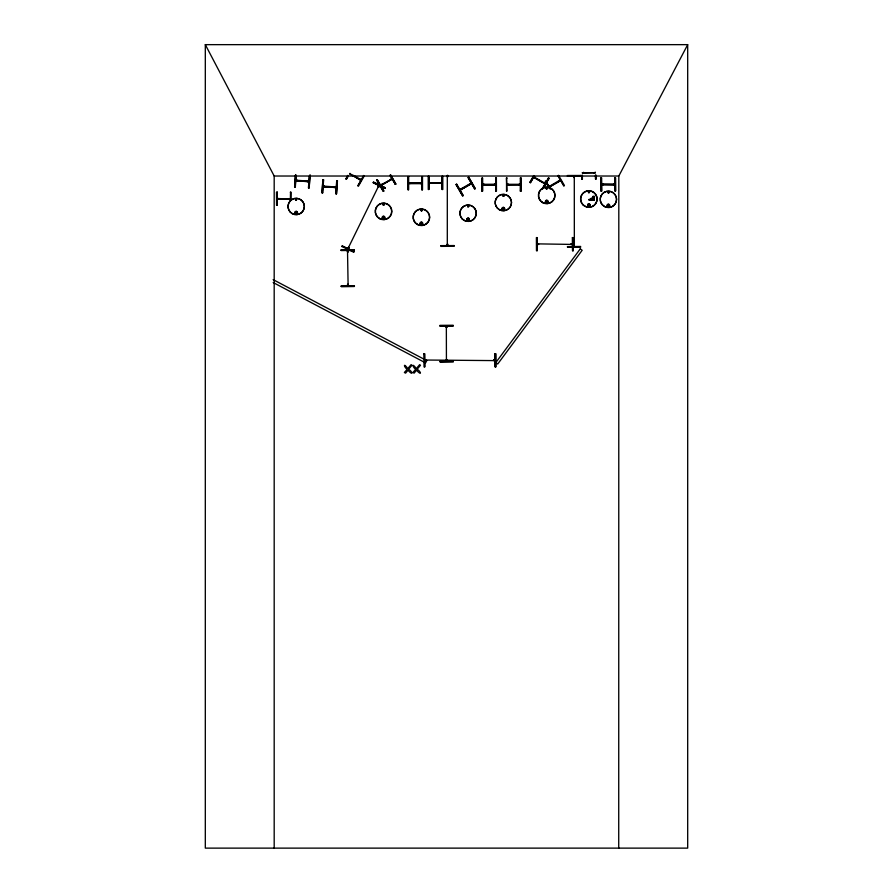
<?xml version="1.0" encoding="UTF-8"?>
<svg xmlns="http://www.w3.org/2000/svg" width="893" height="893" viewBox="0 0 893 893"><rect width="100%" height="100%" fill="white"/><g stroke="black" fill="none" stroke-linecap="round" stroke-linejoin="round"><path stroke-width="1.34" d="M590.965 198.369L592.171 198.246L592.014 198.994M594.091 199.061L594.001 198.012A10.928 10.928 0 0 0 594.571 196.694C594.548 195.221 590.876 199.463 593.778 199.909M361.23 179.839L360.147 179.08L359.656 179.627M533.668 177.261L534.17 176.948M545.266 183.433L544.183 182.663L543.692 183.21M295.438 175.151L294.612 186.938L295.337 186.983L296.13 175.195M294.668 186.938L295.494 175.151M295.159 186.972L295.985 175.184M297.09 180.252C297.782 181.792 296.186 178.611 295.985 180.821L308.878 181.726M307.404 181.625L307.739 180.911L308.878 181.58L296.052 180.754M309.358 176.122L308.442 187.898L309.168 187.954L310.083 174.849L309.101 187.943M308.621 187.91L309.447 176.122M322.607 192.855L323.612 179.761L322.886 179.716L321.971 192.81L322.697 192.866M322.027 192.821L322.942 179.716M322.518 192.855L323.433 179.75M324.717 186.648L323.311 185.978L323.344 186.704L336.237 187.597M334.719 187.497L334.953 186.793L336.27 187.005M336.002 186.916L336.148 187.552L323.166 186.615M335.98 193.792L336.895 180.699M336.46 193.826L337.375 180.732L336.706 180.676L335.79 193.781L336.527 193.826L337.442 180.732M348.036 250.52L348.047 251.904L347.511 250.487M347.6 285.771L348.036 284.309L348.047 285.771M446.254 327.407L446.344 326.034M446.801 326.034L446.813 327.485M446.277 360.136L446.991 360.002L446.88 361.319M447.884 175.43L447.773 176.758M447.17 244.414C448.721 243.934 446.6 244.202 447.214 245.519M574.366 177.383L573.73 177.517L573.831 176.2M573.842 246.501L573.831 245.039L574.288 246.501M574.433 246.222L573.786 246.323M295.483 199.664C297.603 197.733 296.186 201.528 295.628 199.987M295.337 212.389C297.146 215.872 297.012 209.397 295.438 212.824M382.807 204.564C384.693 202.398 383.89 206.718 382.896 204.743M382.673 217.289C384.783 220.738 383.901 214.13 382.851 217.914M384.28 217.725L384.202 217.133M420.503 223.417C422.858 220.459 421.809 226.61 420.636 223.217M468.736 206.584C467.709 203.827 466.972 208.828 468.825 206.417M467.251 219.142C468.758 222.603 469.338 216.385 467.329 219.377M468.892 219.377L468.501 220.046M502.949 195.6L503.685 195.913L503.06 195.422M504.121 208.661L503.54 209.42M546.058 188.579C548.079 186.246 546.728 191.314 546.081 188.222M547.487 201.528C544.719 204.274 547.242 198.19 547.264 202.086M589.547 192.397C588.297 189.807 587.951 194.183 589.425 192.531M591.077 198.86L591.133 199.061A9.577 9.577 0 0 1 594.269 199.306L594.303 199.842M608.01 192.43L608.68 192.821L608.155 192.285M609.26 205.714C607.742 202.253 607.173 208.471 609.182 205.49M392.172 179.047L380.976 185.51C380.105 183.344 383.309 185.543 381.478 184.438M460.051 189.439L460.33 190.053L471.526 183.59L460.341 189.952M461.201 189.428L460.933 188.869L461.212 189.372M550.356 186.492L549.999 185.856L549.15 186.503L560.101 180.018M594.236 199.92L589.134 200.322L589.257 199.262M592.695 199.295L593.421 199.373L594.068 196.371M347.444 250.766L348.047 250.754M348.024 251.759L347.388 251.67M347.511 284.588L348.114 284.588M348.114 285.492L347.511 250.62L347.522 251.804M446.277 326.302L446.355 327.497M446.344 360.136L446.935 360.136M446.924 361.14L446.868 360.002M447.817 176.58L447.304 175.43L447.226 176.68L447.839 176.479M573.764 176.468L573.708 177.383M573.764 245.318L573.842 246.368M574.344 246.323L574.288 176.334L574.299 177.517M348.46 247.473C349.944 248.087 347.634 246.546 347.946 248.656M348.002 248.377L348.426 248.846L348.951 247.718M378.185 186.715C379.257 183.69 379.346 188.189 378.297 186.559M593.979 196.605L593.164 196.214L592.505 198.19L591.155 198.648L592.338 198.771M593.421 199.373L592.483 200.065M593.32 196.906L592.539 198.536L593.633 198.436A2.244 2.244 0 0 1 594.079 197.375L594.303 196.851M296.543 199.865L295.907 199.385L296.443 199.909M421.049 210.257L421.596 210.815L421.295 210.078M467.809 206.25L468.512 206.417L467.776 206.506M588.509 192.006L589.056 192.553L588.688 191.906M608.959 192.866C608.111 189.807 607.407 195.098 609.026 192.363M341.919 246.557L342.231 245.899L354.063 251.603L353.751 252.261L341.941 246.501M348.516 247.461L348.002 248.533L378.866 185.51L378.833 186.816M378.721 187.028L379.224 185.833M385.307 187.809L384.995 188.468L373.174 182.741L373.475 182.105L385.307 187.809L373.453 182.161M574.366 177.618L574.288 176.2M618.726 848.35L618.816 176.021L687.688 44.65L205.312 44.65L205.312 848.127L687.688 848.127L687.688 44.65M601.67 184.259L602.987 184.248L601.715 184.784M614.808 184.594L613.346 184.605L614.797 184.137M572.458 244.381L570.995 244.381L572.446 243.923M277.21 198.536L277.433 199.139L290.348 199.139M288.885 198.536L289.019 198.994M408.592 182.965L409.909 182.853L410.133 183.567M428.93 182.697L430.393 182.697M482.577 184.304L483.894 184.192L484.118 184.907M494.253 184.304L495.704 184.304M507.202 184.304L508.787 184.762M345.881 178.823L347.801 175.385M346.384 179.113L348.27 175.653M348.437 175.742L346.462 179.158L345.837 178.79M350.782 174.325L349.978 173.342L349.743 173.901L360.939 180.364M361.029 179.638L361.006 180.23L349.755 173.733M363.741 175.486L357.859 185.733L358.473 186.09L364.322 175.821M357.993 185.811L363.897 175.575M529.917 182.418L533.858 175.586L529.873 182.384L530.498 182.752L534.36 175.876M530.342 182.652L534.282 175.832M534.974 178.176L535.164 177.517L533.902 176.87M545.065 183.232L544.92 183.869L533.869 177.45M541.951 189.361L548.514 177.986M542.029 189.405L548.592 178.031M543.111 188.512L549.016 178.276L548.436 177.941M543.156 188.546L549.072 178.31M383.99 205.033L383.99 204.106M421.864 210.927C421.25 207.656 420.525 213.137 421.965 210.134M503.853 196.214C504.21 193.201 501.252 197.286 503.909 196.036M502.714 208.036C502.882 211.608 504.958 206.986 503.139 207.902M588.23 204.53C587.985 208.102 591.032 203.559 588.465 204.475M602.864 184.84L602.853 184.103M424.722 360.08C427.859 359.544 423.907 361.832 425.905 359.935M494.755 360.605L424.901 360.024M538.345 243.778L538.591 244.436L537.296 244.492L537.34 243.867L572.279 244.425M538.345 243.845L538.345 244.436M571.263 244.448L571.263 243.856M494.856 360.582L493.65 359.991M277.355 198.536L290.348 198.994L277.21 198.994M278.672 198.994L278.404 198.469L278.795 199.139M421.73 183.567L408.804 183.567L408.86 182.898M408.592 183.422L421.73 183.422L420.536 182.831L420.246 183.567M428.964 183.221L429.209 182.618M495.715 184.907L482.789 184.907L482.856 184.237M484.039 184.762L483.76 184.237M495.57 184.762L482.577 184.762M507.202 184.762L520.34 184.762L507.414 184.907L507.47 184.237M307.739 180.978L307.683 181.636M324.505 186.737L324.449 186.124M391.86 178.522L390.888 179.694M470.153 183.601L470.209 184.349M560.469 180.654L549.575 186.95M390.766 179.002L390.855 179.806M460.018 189.383L471.102 183.143M470.12 183.545L470.243 184.237M559.308 180.475L559.431 181.257M546.505 188.233L546.806 188.97L546.616 188.244M590.53 199.195L590.954 199.083A9.577 9.577 0 0 1 594.28 199.34L594.269 199.306M377.237 179.649L383.89 190.979L383.253 191.336L376.69 179.973L377.326 179.605M380.608 185.018L392.094 178.924L381.021 185.465M395.253 184.404L395.889 184.047L390.643 174.95M456.68 184.148L456.044 184.516L462.607 195.88L463.244 195.522L456.591 184.192L463.087 195.612M468.68 177.216L468.044 177.584L474.607 188.959L475.243 188.59L468.68 177.216L475.188 188.624M462.563 188.535L469.093 184.762M545.79 181.123L550.389 189.082L545.846 181.1L545.232 181.446L549.228 188.233M560.715 180.52L549.262 186.961M557.891 175.653L563.829 185.867L564.432 185.521L558.527 175.285M447.761 245.597L447.806 244.314M534.929 177.986L534.963 177.394M550.032 185.923L550.713 186.291M601.938 184.181L601.949 184.773M613.614 184.081L613.614 184.672M420.536 182.898L420.536 183.567M440.874 182.618L440.874 183.288M441.789 183.288L441.789 182.618M494.521 184.237L494.387 184.762M520.329 184.304L518.866 184.762M520.251 184.862L520.061 184.237M335.087 186.849L335.042 187.508M519.146 184.17L518.811 184.907M296.398 213.371L295.806 213.293M588.654 204.397L589.413 204.609M589.056 205.915L588.308 205.714M593.399 196.806L594.258 196.739M589.112 199.452L590.563 199.63M589.09 199.742L594.28 199.34M592.45 199.664L591.557 200.132M560.402 180.006L559.442 181.167M601.614 177.919L600.877 177.919L600.989 191.057L601.726 191.046L601.514 177.919M615.467 177.807L614.741 177.807L614.853 190.946L615.59 190.935L615.467 177.807L615.523 190.935M595.508 175.207L595.542 179.147L596.267 179.136L596.234 175.207M602.998 184.695L601.804 184.259L613.346 184.605M603.132 184.248L613.335 184.159M614.663 184.605L601.715 184.672L614.641 184.65L614.529 184.003M341.171 249.873L354.298 249.694L354.309 250.431L341.182 250.542L341.171 249.806M341.171 250.353L354.309 250.241M341.26 286.017L354.387 285.905M341.26 286.497L354.398 286.385M440.003 326.001L453.131 325.889L453.131 325.242L440.003 325.353L440.003 326.09L453.131 325.978M440.082 361.565L453.22 361.352M580.629 175.486L567.49 175.508L567.501 176.234L580.629 176.155L580.629 175.43M567.501 176.211L580.629 176.066M572.413 237.583L573.139 237.583L573.217 250.71L572.491 250.71L572.435 237.583M537.296 243.923L538.479 243.912M571.129 243.934L572.268 243.878M537.296 244.381L538.49 244.369M571.129 244.381L572.313 244.381M440.975 245.832L454.102 245.653M567.501 246.635L580.629 246.457L580.64 247.194L567.501 247.216L567.501 246.546M423.952 353.74L424.677 353.74L424.767 366.867L424.03 366.878L424.008 353.74M494.99 353.74L495.715 353.728L495.805 366.867L495.068 366.867L495.012 353.74M424.856 360.08L426.039 360.069M205.312 44.65L274.184 176.021L618.816 176.021M428.93 176.356L428.205 176.356L428.26 189.483L428.93 189.483L428.841 176.356L428.752 189.483M442.057 176.356L442.794 176.356L442.794 189.483L442.057 189.483L442.158 176.356L442.247 189.483M421.719 176.635L422.445 176.635L422.445 189.762L421.719 189.762L421.753 176.635M496.374 177.975L496.441 191.102L495.704 191.102L495.704 177.975L496.441 177.975M507.012 191.102L506.465 177.975L507.202 177.975M520.329 177.975L521.054 177.975L521.054 191.102L520.329 191.102M429.064 182.697L441.923 182.697M408.726 182.965L421.585 182.965M431.832 183.098L439.378 183.098M429.064 183.143L442.068 183.288M482.711 184.304L495.436 184.237M507.336 184.304L520.195 184.304M481.852 191.102L482.577 191.102L482.577 177.975L481.852 177.975L481.907 191.102M290.348 192.196L291.073 192.196L291.073 200.077M280.123 198.949L287.658 198.949M295.951 180.219L308.777 181.112M323.311 186.101L336.136 186.994M493.84 360.672L493.706 360.08L495.023 360.069M421.396 222.636L422.155 223.217M421.396 224.199L420.636 223.618M508.385 184.17L508.519 184.762M373.241 182.596L385.073 188.3M342.153 246.066L354.019 251.681M442.057 182.697L440.74 182.574L440.55 183.288M273.135 279.632L426.787 360.638L425.593 362.893L273.18 282.534M534.014 176.937L545.154 183.366M536.213 178.667L542.743 182.44M353.338 175.285L361.118 179.772M557.98 175.608L563.885 185.844M468.2 177.495L474.775 188.858M456.1 184.483L462.663 195.857M390.587 174.983L395.833 184.081M390.163 175.218L395.42 184.315M390.007 175.307L395.342 184.36M377.159 179.694L383.733 191.069M376.746 179.939L383.309 191.314M446.868 326.302L446.813 327.351M446.288 361.051L446.411 360.002M594.035 199.351L594.079 199.943M593.722 197.32L593.555 198.447M593.823 199.373L593.812 200.043L593.544 199.396M593.477 198.547L593.354 199.943M593.265 199.418L593.153 200.01M592.985 198.279L592.907 199.106M614.92 177.807L615.031 190.946M601.424 177.919L601.547 191.046M600.944 177.919L601.056 191.057M595.598 175.207L595.575 179.147M582.381 175.318L582.381 179.259L581.678 179.259L581.711 175.318M582.292 175.318L582.225 179.259M347.969 250.62L347.98 251.804M348.036 284.454L348.047 285.637M347.589 284.454L347.589 285.637M573.083 237.583L573.161 250.71M572.592 237.583L572.67 250.71M536.939 237.583L537.017 250.721M495.66 353.728L495.738 366.867M495.168 353.74L495.258 366.867M447.304 244.28L447.304 245.463L447.304 175.43M424.499 353.74L424.677 366.867M446.344 326.168L446.422 361.185M520.999 177.975L520.999 191.102M506.532 177.975L506.532 191.102M495.738 177.975L495.805 191.102M482.399 177.975L482.488 191.102M422.389 176.635L422.389 189.762M421.898 176.635L421.898 189.762M408.402 176.635L408.402 189.762M290.526 192.196L290.348 201.394M277.12 192.196L277.12 205.334M274.184 176.021L274.184 848.127M404.451 372.493L405.601 373.129L407.978 370.282C413.861 376.589 412.32 371.343 408.603 369.255L411.941 365.293L411.126 364.634L407.811 368.552C403.167 362.223 403.714 366.599 407.085 369.367L404.451 372.493M412.979 372.493L414.129 373.129L416.506 370.282C422.389 376.589 420.849 371.343 417.131 369.255L420.469 365.293L419.665 364.634L416.339 368.552C411.695 362.223 412.242 366.599 415.613 369.367L412.979 372.493M383.142 204.464L383.878 204.765L383.175 204.363M580.271 248.868L495.805 362.591L497.714 364.009L582.18 250.286L580.271 248.868M583.676 172.449L582.493 172.918L583.676 172.449M595.352 172.36L594.169 172.818L595.352 172.36M354.387 285.715L341.26 285.916L341.26 286.564L354.398 286.452L354.387 285.715M453.22 361.263L440.082 361.375L440.093 362.111L453.22 361.989L453.22 361.263M537.117 237.583L536.392 237.594L536.47 250.721L537.206 250.71L537.028 237.583M454.102 245.564L440.975 245.642L440.975 246.379L454.113 246.289L454.102 245.564M595.33 172.706L582.403 172.874L595.33 172.706M408.592 176.635L407.855 176.635L407.855 189.762L408.592 189.762L408.592 176.635M277.21 192.196L276.484 192.196L276.551 205.334L277.21 205.334L277.21 192.196M520.507 191.102L520.507 177.975L520.418 191.102M607.809 206.506A1.183 1.183 0 0 0 609.573 205.49A1.183 1.183 0 0 0 607.809 204.464A1.183 1.183 0 0 0 607.809 206.506M604.304 206.439A8.193 8.193 0 0 0 616.583 199.351A8.193 8.193 0 0 0 604.304 192.252A8.193 8.193 0 0 0 604.304 206.439M602.641 205.111A8.137 8.137 0 0 0 616.259 201.461A8.137 8.137 0 0 0 606.291 191.493A8.137 8.137 0 0 0 602.641 205.111M607.497 206.383A1.273 1.273 0 0 0 609.629 205.814A1.273 1.273 0 0 0 608.066 204.263A1.273 1.273 0 0 0 607.497 206.383M588.018 205.993A1.183 1.183 0 0 0 589.994 205.468A1.183 1.183 0 0 0 588.554 204.017A1.273 1.273 0 0 0 587.962 206.06A1.273 1.273 0 0 0 590.083 205.49A1.273 1.273 0 0 0 588.532 203.928A1.183 1.183 0 0 0 588.018 205.993M584.703 206.216A8.305 8.305 0 0 0 597.16 199.016A8.305 8.305 0 0 0 584.703 191.828A8.305 8.305 0 0 0 584.703 206.216M583.107 204.776A8.137 8.137 0 0 0 596.725 201.126A8.137 8.137 0 0 0 586.746 191.158A8.137 8.137 0 0 0 583.107 204.776M467.519 220.392A1.183 1.183 0 0 0 469.294 219.377A1.183 1.183 0 0 0 467.519 218.35A1.183 1.183 0 0 0 467.519 220.392M464.003 220.337A8.204 8.204 0 0 0 476.315 213.237A8.204 8.204 0 0 0 464.003 206.127A8.204 8.204 0 0 0 464.003 220.337M462.351 218.986A8.137 8.137 0 0 0 475.969 215.347A8.137 8.137 0 0 0 466.001 205.368A8.137 8.137 0 0 0 462.351 218.986M467.474 220.471A1.273 1.273 0 0 0 469.383 219.377A1.273 1.273 0 0 0 467.474 218.272A1.273 1.273 0 0 0 467.474 220.471M502.748 209.688A1.183 1.183 0 0 0 504.523 208.661A1.273 1.273 0 0 0 502.703 207.556A1.273 1.273 0 0 0 502.703 209.766A1.273 1.273 0 0 0 504.612 208.661A1.183 1.183 0 0 0 502.748 207.634A1.183 1.183 0 0 0 502.748 209.688M499.243 209.621A8.193 8.193 0 0 0 511.533 202.521A8.193 8.193 0 0 0 499.243 195.433A8.193 8.193 0 0 0 499.243 209.621A8.137 8.137 0 0 0 511.477 202.521A8.137 8.137 0 0 0 499.265 195.478A8.137 8.137 0 0 0 499.265 209.576M295.605 213.639A1.183 1.183 0 0 0 297.38 212.623A1.183 1.183 0 0 0 295.605 211.596A1.183 1.183 0 0 0 295.605 213.639M292.111 213.561A8.171 8.171 0 0 0 304.368 206.484A8.171 8.171 0 0 0 292.111 199.407A8.171 8.171 0 0 0 292.111 213.561M290.437 212.233A8.137 8.137 0 0 0 304.055 208.582A8.137 8.137 0 0 0 294.087 198.614A8.137 8.137 0 0 0 290.437 212.233M295.561 213.717A1.273 1.273 0 0 0 297.469 212.623A1.273 1.273 0 0 0 295.561 211.518A1.273 1.273 0 0 0 295.561 213.717M420.558 224.255A1.183 1.183 0 0 0 422.545 223.719A1.183 1.183 0 0 0 421.094 222.279A1.183 1.183 0 0 0 420.558 224.255M417.243 224.467A8.305 8.305 0 0 0 429.7 217.278A8.305 8.305 0 0 0 417.243 210.089A8.305 8.305 0 0 0 417.243 224.467M417.332 224.322A8.137 8.137 0 0 0 429.533 217.278A8.137 8.137 0 0 0 417.332 210.223A8.137 8.137 0 0 0 417.332 224.322M420.503 224.31A1.273 1.273 0 0 0 422.623 223.741A1.273 1.273 0 0 0 421.072 222.19A1.273 1.273 0 0 0 420.503 224.31M382.695 218.361A1.183 1.183 0 0 0 384.671 217.825A1.183 1.183 0 0 0 383.22 216.385A1.183 1.183 0 0 0 382.695 218.361M379.38 218.573A8.305 8.305 0 0 0 391.837 211.384A8.305 8.305 0 0 0 379.38 204.196A8.305 8.305 0 0 0 379.38 218.573M379.458 218.428A8.137 8.137 0 0 0 391.67 211.384A8.137 8.137 0 0 0 379.458 204.33A8.137 8.137 0 0 0 379.458 218.428M382.896 218.618A1.273 1.273 0 0 0 384.794 217.524A1.273 1.273 0 0 0 382.896 216.419A1.273 1.273 0 0 0 382.896 218.618M545.869 202.365A1.183 1.183 0 0 0 547.844 201.84A1.183 1.183 0 0 0 546.404 200.389A1.273 1.273 0 0 0 545.813 202.432A1.273 1.273 0 0 0 547.934 201.863A1.273 1.273 0 0 0 546.382 200.311A1.183 1.183 0 0 0 545.869 202.365M542.553 202.588A8.305 8.305 0 0 0 555.011 195.4A8.305 8.305 0 0 0 542.553 188.2A8.305 8.305 0 0 0 542.553 202.588M542.643 202.443A8.137 8.137 0 0 0 554.843 195.4A8.137 8.137 0 0 0 542.643 188.345A8.137 8.137 0 0 0 542.643 202.443"/></g></svg>
